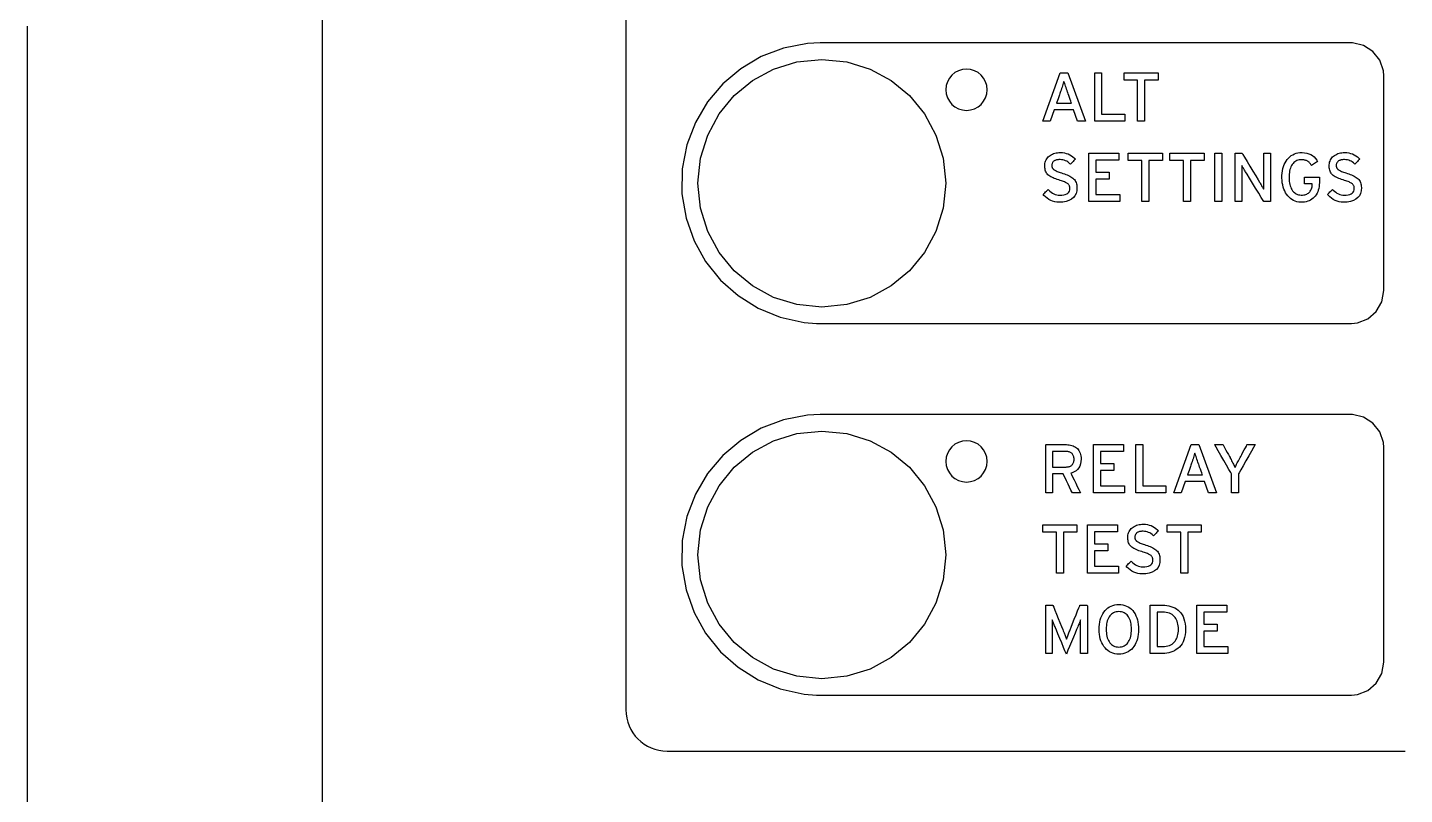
# Model space of a CAD drawing. Extents: x 1 to 47.7, y 0.2 to 33.3.
# Drawn here: x 20.128 to 23.463, y 4.746 to 6.603 of the extents above; entities that cross this region are included whole.
import ezdxf

# ---------------------------------------------------------------- set-up
doc = ezdxf.new("R2010")
doc.units = 0
doc.header["$MEASUREMENT"] = 0
for name, color, linetype in [('3_1__VERTICAL_RACK_MOUNT__', 7, 'CONTINUOUS'), ('3_2__VERTICAL_PANEL_MOUNT_', 7, 'CONTINUOUS'), ('4_0_____DWG', 7, 'CONTINUOUS')]:
    doc.layers.add(name, color=color, linetype=linetype)

msp = doc.modelspace()

# ---------------------------------------------------------------- linework, layer by layer
at = {"layer": '3_1__VERTICAL_RACK_MOUNT__'}
msp.add_lwpolyline([(20.8416, 6.6355), (20.8416, 6.5463), (20.8416, 6.4577), (20.8416, 6.3696), (20.8416, 6.2821), (20.8416, 6.1952), (20.8416, 6.1089), (20.8416, 6.0232), (20.8416, 5.9381), (20.8416, 5.8537), (20.8416, 5.7699), (20.8416, 5.6869), (20.8416, 5.6045), (20.8416, 5.5227), (20.8416, 5.4417), (20.8416, 5.3615), (20.8416, 5.2819), (20.8416, 5.2031), (20.8416, 5.125), (20.8416, 5.0477), (20.8416, 4.9712), (20.8416, 4.8955), (20.8416, 4.8206), (20.8416, 4.7465), (20.8416, 4.6733)], dxfattribs=at)
at = {"layer": '3_2__VERTICAL_PANEL_MOUNT_'}
msp.add_lwpolyline([(20.128, 4.6612), (20.128, 4.7516), (20.128, 4.8428), (20.128, 4.9348), (20.128, 5.0276), (20.128, 5.1211), (20.128, 5.2154), (20.128, 5.3104), (20.128, 5.4062), (20.128, 5.5027), (20.128, 5.5998), (20.128, 5.6977), (20.128, 5.7962), (20.128, 5.8954), (20.128, 5.9952), (20.128, 6.0957), (20.128, 6.1967), (20.128, 6.2984), (20.128, 6.4006), (20.128, 6.5035), (20.128, 6.6068)], dxfattribs=at)
at = {"layer": '4_0_____DWG'}
for points in [[(21.577, 6.6233), (21.577, 6.5234), (21.577, 6.4258), (21.577, 6.3307), (21.577, 6.2382), (21.577, 6.1482), (21.577, 6.061), (21.577, 5.9765), (21.577, 5.8948), (21.577, 5.816), (21.577, 5.7402), (21.577, 5.6674), (21.577, 5.6322), (21.577, 5.5977), (21.577, 5.564), (21.577, 5.5312), (21.577, 5.4991), (21.577, 5.4679), (21.577, 5.4375), (21.577, 5.4079), (21.577, 5.3791), (21.577, 5.3513), (21.577, 5.3242), (21.577, 5.2981), (21.577, 5.2728), (21.577, 5.2484), (21.577, 5.2249), (21.577, 5.2023), (21.577, 5.1806), (21.577, 5.1599), (21.577, 5.14), (21.577, 5.1211), (21.577, 5.1032), (21.577, 5.0862), (21.577, 5.0701), (21.577, 5.0551), (21.577, 5.041), (21.577, 5.0279), (21.577, 5.0158), (21.577, 5.0047), (21.577, 4.9947), (21.577, 4.9856), (21.577, 4.9776), (21.577, 4.9706), (21.577, 4.9647), (21.577, 4.9598), (21.577, 4.956), (21.577, 4.9533), (21.577, 4.9517), (21.577, 4.9511), (21.5776, 4.9409), (21.5791, 4.931), (21.5816, 4.9214), (21.5849, 4.9122), (21.5891, 4.9035), (21.5942, 4.8952), (21.5999, 4.8875), (21.6064, 4.8804), (21.6135, 4.874), (21.6212, 4.8682), (21.6294, 4.8632), (21.6382, 4.859), (21.6474, 4.8556), (21.6569, 4.8531), (21.6669, 4.8516), (21.6771, 4.8511), (21.6777, 4.8511), (21.6797, 4.8511), (21.6829, 4.8511), (21.6873, 4.8511), (21.693, 4.8511), (21.6999, 4.8511), (21.708, 4.8511), (21.7172, 4.8511), (21.7276, 4.8511), (21.7391, 4.8511), (21.7518, 4.8511), (21.7655, 4.8511), (21.7802, 4.8511), (21.796, 4.8511), (21.8129, 4.8511), (21.8307, 4.8511), (21.8495, 4.8511), (21.8693, 4.8511), (21.89, 4.8511), (21.9117, 4.8511), (21.9342, 4.8511), (21.9577, 4.8511), (21.9819, 4.8511), (22.0071, 4.8511), (22.033, 4.8511), (22.0597, 4.8511), (22.1155, 4.8511), (22.1743, 4.8511), (22.2358, 4.8511), (22.2999, 4.8511), (22.3665, 4.8511), (22.4354, 4.8511), (22.5064, 4.8511), (22.5794, 4.8511), (22.6542, 4.8511), (22.7306, 4.8511), (22.8085, 4.8511), (22.8877, 4.8511), (22.968, 4.8511), (23.0493, 4.8511), (23.1315, 4.8511), (23.2976, 4.8511), (23.465, 4.8511)], [(22.6714, 6.3765), (22.6616, 6.4041), (22.6149, 6.4041), (22.6052, 6.3765), (22.587, 6.3765), (22.629, 6.4931), (22.6476, 6.4931), (22.6901, 6.3765), (22.6714, 6.3765)], [(22.7126, 6.3765), (22.7126, 6.4931), (22.7295, 6.4931), (22.7295, 6.3935), (22.7859, 6.3935), (22.7859, 6.3765), (22.7126, 6.3765)], [(22.8336, 6.476), (22.8336, 6.3765), (22.8167, 6.3765), (22.8167, 6.476), (22.7837, 6.476), (22.7837, 6.4931), (22.8666, 6.4931), (22.8666, 6.476), (22.8336, 6.476)], [(22.6983, 6.182), (22.6983, 6.2986), (22.7711, 6.2986), (22.7711, 6.2817), (22.7152, 6.2817), (22.7152, 6.2527), (22.7477, 6.2527), (22.7477, 6.2358), (22.7152, 6.2358), (22.7152, 6.1989), (22.7735, 6.1989), (22.7735, 6.182), (22.6983, 6.182)], [(22.8435, 6.2815), (22.8435, 6.182), (22.8266, 6.182), (22.8266, 6.2815), (22.7936, 6.2815), (22.7936, 6.2986), (22.8765, 6.2986), (22.8765, 6.2815), (22.8435, 6.2815)], [(22.9446, 6.2815), (22.9446, 6.182), (22.9277, 6.182), (22.9277, 6.2815), (22.8947, 6.2815), (22.8947, 6.2986), (22.9776, 6.2986), (22.9776, 6.2815), (22.9446, 6.2815)], [(23.0038, 6.182), (23.0038, 6.2986), (23.0207, 6.2986), (23.0207, 6.182), (23.0038, 6.182)], [(22.7096, 5.4765), (22.7096, 5.5931), (22.7824, 5.5931), (22.7824, 5.5762), (22.7265, 5.5762), (22.7265, 5.5472), (22.759, 5.5472), (22.759, 5.5303), (22.7265, 5.5303), (22.7265, 5.4934), (22.7848, 5.4934), (22.7848, 5.4765), (22.7096, 5.4765)], [(22.8121, 5.4765), (22.8121, 5.5931), (22.829, 5.5931), (22.829, 5.4935), (22.8853, 5.4935), (22.8853, 5.4765), (22.8121, 5.4765)], [(22.9886, 5.4765), (22.9788, 5.5041), (22.9321, 5.5041), (22.9224, 5.4765), (22.9043, 5.4765), (22.9463, 5.5931), (22.9648, 5.5931), (23.0073, 5.4765), (22.9886, 5.4765)], [(22.6367, 5.3816), (22.6367, 5.282), (22.6198, 5.282), (22.6198, 5.3816), (22.5868, 5.3816), (22.5868, 5.3986), (22.6697, 5.3986), (22.6697, 5.3816), (22.6367, 5.3816)], [(22.6951, 5.282), (22.6951, 5.3986), (22.7679, 5.3986), (22.7679, 5.3817), (22.712, 5.3817), (22.712, 5.3527), (22.7445, 5.3527), (22.7445, 5.3358), (22.712, 5.3358), (22.712, 5.2989), (22.7704, 5.2989), (22.7704, 5.282), (22.6951, 5.282)], [(22.9379, 5.3816), (22.9379, 5.282), (22.921, 5.282), (22.921, 5.3816), (22.8881, 5.3816), (22.8881, 5.3986), (22.9709, 5.3986), (22.9709, 5.3816), (22.9379, 5.3816)], [(22.9599, 5.0876), (22.9599, 5.2042), (23.0327, 5.2042), (23.0327, 5.1873), (22.9768, 5.1873), (22.9768, 5.1583), (23.0093, 5.1583), (23.0093, 5.1414), (22.9768, 5.1414), (22.9768, 5.1045), (23.0352, 5.1045), (23.0352, 5.0876), (22.9599, 5.0876)]]:
    msp.add_lwpolyline(points, dxfattribs=at)
for points in [[(23.4129, 5.9663), (23.4129, 5.9708), (23.4129, 5.9836), (23.4129, 6.03), (23.4129, 6.0975), (23.4129, 6.1778), (23.4129, 6.3442), (23.4129, 6.414), (23.4129, 6.4639), (23.4129, 6.4789), (23.4129, 6.4859), (23.412, 6.4985), (23.4032, 6.5244), (23.3867, 6.5455), (23.364, 6.56), (23.337, 6.5662), (23.3308, 6.5663), (23.3107, 6.5663), (23.2711, 6.5663), (23.2147, 6.5663), (23.1439, 6.5663), (23.0613, 6.5663), (22.8705, 6.5663), (22.4574, 6.5663), (22.3621, 6.5663), (22.2752, 6.5663), (22.199, 6.5663), (22.1361, 6.5663), (22.0891, 6.5663), (22.0603, 6.5663), (22.0477, 6.5662), (22.0174, 6.5645), (21.9591, 6.5533), (21.9048, 6.5327), (21.8554, 6.5035), (21.8118, 6.4666), (21.7749, 6.423), (21.7457, 6.3735), (21.725, 6.3192), (21.7138, 6.261), (21.7131, 6.2001), (21.7228, 6.1414), (21.7422, 6.0865), (21.7702, 6.0363), (21.8061, 5.9918), (21.8488, 5.9539), (21.8974, 5.9235), (21.9511, 5.9016), (22.0089, 5.889), (22.039, 5.8865), (22.0522, 5.8863), (22.0558, 5.8863), (22.0789, 5.8863), (22.121, 5.8863), (22.1796, 5.8863), (22.2522, 5.8863), (22.3364, 5.8863), (22.4295, 5.8863), (22.6325, 5.8863), (22.8414, 5.8863), (23.0358, 5.8863), (23.1214, 5.8863), (23.1958, 5.8863), (23.2566, 5.8863), (23.3012, 5.8863), (23.3272, 5.8863), (23.335, 5.8863), (23.349, 5.8879), (23.3744, 5.8979), (23.3946, 5.9154), (23.408, 5.9388), (23.4129, 5.9663)], [(21.7518, 6.2261), (21.7579, 6.2866), (21.7754, 6.3429), (21.803, 6.3938), (21.8396, 6.4382), (21.8841, 6.4749), (21.935, 6.5025), (21.9913, 6.52), (22.0518, 6.5261), (22.1123, 6.52), (22.1686, 6.5025), (22.2195, 6.4749), (22.2639, 6.4382), (22.3006, 6.3938), (22.3282, 6.3429), (22.3457, 6.2866), (22.3518, 6.2261), (22.3457, 6.1656), (22.3282, 6.1093), (22.3006, 6.0584), (22.2639, 6.014), (22.2195, 5.9774), (22.1686, 5.9497), (22.1123, 5.9322), (22.0518, 5.9261), (21.9913, 5.9322), (21.935, 5.9497), (21.8841, 5.9774), (21.8396, 6.014), (21.803, 6.0584), (21.7754, 6.1093), (21.7579, 6.1656)], [(22.4021, 6.4026), (22.4122, 6.4036), (22.4216, 6.4065), (22.4301, 6.4111), (22.4375, 6.4172), (22.4436, 6.4246), (22.4482, 6.4331), (22.4511, 6.4425), (22.4522, 6.4526), (22.4511, 6.4627), (22.4482, 6.472), (22.4436, 6.4805), (22.4375, 6.4879), (22.4301, 6.494), (22.4216, 6.4986), (22.4122, 6.5016), (22.4021, 6.5026), (22.3921, 6.5016), (22.3827, 6.4986), (22.3742, 6.494), (22.3668, 6.4879), (22.3607, 6.4805), (22.3561, 6.472), (22.3532, 6.4627), (22.3522, 6.4526), (22.3532, 6.4425), (22.3561, 6.4331), (22.3607, 6.4246), (22.3668, 6.4172), (22.3742, 6.4111), (22.3827, 6.4065), (22.3921, 6.4036)], [(22.6469, 6.4466), (22.6456, 6.4504), (22.6443, 6.4541), (22.6432, 6.4576), (22.642, 6.461), (22.641, 6.4642), (22.64, 6.4673), (22.6391, 6.4702), (22.6382, 6.4729), (22.6375, 6.4713), (22.6366, 6.4685), (22.6357, 6.4655), (22.6347, 6.4624), (22.6337, 6.459), (22.6325, 6.4555), (22.6313, 6.4519), (22.6301, 6.448), (22.6294, 6.446), (22.6286, 6.4438), (22.6273, 6.4401), (22.6257, 6.4355), (22.624, 6.4307), (22.6225, 6.4261), (22.6212, 6.4224), (22.6204, 6.4201), (22.6205, 6.4197), (22.623, 6.4197), (22.6277, 6.4197), (22.6337, 6.4197), (22.6402, 6.4197), (22.6465, 6.4197), (22.6518, 6.4197), (22.6553, 6.4197), (22.6562, 6.4198), (22.6557, 6.4213), (22.6546, 6.4245), (22.6531, 6.4288), (22.6514, 6.4337), (22.6497, 6.4384), (22.6483, 6.4426), (22.6472, 6.4455)], [(22.6696, 6.2155), (22.6692, 6.2081), (22.6676, 6.2016), (22.6649, 6.196), (22.6612, 6.1912), (22.6563, 6.1873), (22.6504, 6.1842), (22.6433, 6.182), (22.6352, 6.1806), (22.6267, 6.1802), (22.6211, 6.1806), (22.6159, 6.1815), (22.6108, 6.1829), (22.6061, 6.1847), (22.6016, 6.187), (22.5974, 6.1897), (22.5934, 6.1929), (22.5897, 6.1965), (22.5877, 6.199), (22.5884, 6.1998), (22.5898, 6.2012), (22.5916, 6.203), (22.5936, 6.205), (22.5957, 6.207), (22.5975, 6.2088), (22.5989, 6.2102), (22.5997, 6.211), (22.6014, 6.2094), (22.6043, 6.2066), (22.6074, 6.2042), (22.6106, 6.2022), (22.6139, 6.2005), (22.6173, 6.1992), (22.6208, 6.1982), (22.6245, 6.1975), (22.6282, 6.1972), (22.633, 6.1973), (22.6376, 6.1979), (22.6415, 6.1989), (22.6449, 6.2003), (22.6476, 6.2022), (22.6498, 6.2045), (22.6513, 6.2072), (22.6522, 6.2104), (22.6526, 6.2141), (22.6525, 6.2157), (22.6523, 6.2171), (22.6519, 6.2185), (22.6515, 6.2198), (22.6508, 6.221), (22.65, 6.2222), (22.6491, 6.2233), (22.6481, 6.2244), (22.6468, 6.2254), (22.6454, 6.2264), (22.6437, 6.2273), (22.6418, 6.2283), (22.6397, 6.2293), (22.6374, 6.2302), (22.6348, 6.2312), (22.6321, 6.2321), (22.6291, 6.233), (22.6257, 6.234), (22.6218, 6.2352), (22.6182, 6.2364), (22.6149, 6.2377), (22.6117, 6.2391), (22.6088, 6.2405), (22.6062, 6.242), (22.6037, 6.2435), (22.6015, 6.2451), (22.5995, 6.2468), (22.5977, 6.2486), (22.5962, 6.2506), (22.5949, 6.2528), (22.5938, 6.2552), (22.5929, 6.2579), (22.5923, 6.2607), (22.5919, 6.2638), (22.5917, 6.267), (22.5918, 6.2704), (22.5922, 6.2737), (22.5928, 6.2768), (22.5937, 6.2797), (22.5949, 6.2825), (22.5964, 6.2851), (22.5981, 6.2875), (22.6001, 6.2898), (22.6024, 6.2918), (22.6048, 6.2936), (22.6074, 6.2952), (22.6101, 6.2966), (22.6129, 6.2978), (22.6159, 6.2988), (22.619, 6.2995), (22.6223, 6.3), (22.6257, 6.3004), (22.6295, 6.3005), (22.6344, 6.3002), (22.6392, 6.2995), (22.6437, 6.2985), (22.6481, 6.297), (22.6523, 6.2951), (22.6562, 6.2928), (22.66, 6.2902), (22.6635, 6.2871), (22.6659, 6.2846), (22.6652, 6.284), (22.6639, 6.2826), (22.6622, 6.2808), (22.6602, 6.2787), (22.6582, 6.2766), (22.6563, 6.2747), (22.6549, 6.2732), (22.6541, 6.2724), (22.6528, 6.2734), (22.6504, 6.2757), (22.6478, 6.2776), (22.645, 6.2793), (22.6421, 6.2807), (22.639, 6.2818), (22.6358, 6.2826), (22.6324, 6.2832), (22.6288, 6.2834), (22.6261, 6.2834), (22.6241, 6.2832), (22.6221, 6.283), (22.6203, 6.2826), (22.6187, 6.2822), (22.6171, 6.2816), (22.6158, 6.281), (22.6145, 6.2802), (22.6134, 6.2794), (22.6124, 6.2784), (22.6116, 6.2774), (22.6108, 6.2763), (22.6102, 6.2752), (22.6097, 6.274), (22.6093, 6.2728), (22.609, 6.2715), (22.6088, 6.2702), (22.6088, 6.2689), (22.6088, 6.2682), (22.6088, 6.2675), (22.6089, 6.2669), (22.609, 6.2663), (22.6091, 6.2657), (22.6093, 6.2651), (22.6095, 6.2646), (22.6097, 6.2641), (22.6099, 6.2636), (22.6102, 6.263), (22.6105, 6.2625), (22.6109, 6.2619), (22.6114, 6.2614), (22.6118, 6.2609), (22.6123, 6.2603), (22.6129, 6.2598), (22.6135, 6.2593), (22.6144, 6.2586), (22.6159, 6.2577), (22.6175, 6.2568), (22.6194, 6.2559), (22.6215, 6.2549), (22.6239, 6.254), (22.6264, 6.253), (22.6292, 6.2521), (22.6322, 6.2511), (22.6358, 6.25), (22.6394, 6.2488), (22.6429, 6.2476), (22.6461, 6.2463), (22.6492, 6.2449), (22.6521, 6.2434), (22.6547, 6.2419), (22.6572, 6.2403), (22.6595, 6.2386), (22.6616, 6.2369), (22.6635, 6.2349), (22.6651, 6.2327), (22.6664, 6.2304), (22.6676, 6.2278), (22.6684, 6.225), (22.6691, 6.222), (22.6695, 6.2189)], [(23.1223, 6.182), (23.1206, 6.1847), (23.1162, 6.1918), (23.1099, 6.202), (23.1025, 6.2141), (23.0948, 6.2266), (23.0876, 6.2383), (23.0818, 6.2478), (23.0781, 6.2538), (23.0769, 6.2557), (23.0758, 6.2575), (23.0748, 6.2593), (23.0738, 6.261), (23.0728, 6.2627), (23.0718, 6.2643), (23.0709, 6.2659), (23.07, 6.2674), (23.0692, 6.2689), (23.0688, 6.2679), (23.0688, 6.2651), (23.0688, 6.2622), (23.0688, 6.2592), (23.0689, 6.2562), (23.0689, 6.253), (23.0689, 6.2497), (23.0689, 6.2464), (23.069, 6.243), (23.069, 6.2408), (23.069, 6.2354), (23.069, 6.2272), (23.069, 6.2174), (23.069, 6.2071), (23.069, 6.1972), (23.069, 6.1891), (23.069, 6.1836), (23.069, 6.182), (23.0682, 6.182), (23.0665, 6.182), (23.0641, 6.182), (23.0614, 6.182), (23.0586, 6.182), (23.056, 6.182), (23.054, 6.182), (23.0527, 6.182), (23.0525, 6.1828), (23.0525, 6.1904), (23.0525, 6.2041), (23.0525, 6.222), (23.0525, 6.2417), (23.0525, 6.2614), (23.0525, 6.2788), (23.0525, 6.2918), (23.0525, 6.2983), (23.0529, 6.2986), (23.0543, 6.2986), (23.0565, 6.2986), (23.0593, 6.2986), (23.0622, 6.2986), (23.0651, 6.2986), (23.0675, 6.2986), (23.0692, 6.2986), (23.0698, 6.2986), (23.0714, 6.296), (23.0756, 6.2891), (23.0816, 6.2791), (23.0886, 6.2674), (23.096, 6.2552), (23.1028, 6.2439), (23.1084, 6.2346), (23.1119, 6.2288), (23.1131, 6.2268), (23.1144, 6.2246), (23.1156, 6.2226), (23.1167, 6.2205), (23.1178, 6.2186), (23.1189, 6.2167), (23.1199, 6.2149), (23.1209, 6.2132), (23.1218, 6.2116), (23.1221, 6.2125), (23.1221, 6.2154), (23.122, 6.2184), (23.122, 6.2214), (23.122, 6.2246), (23.122, 6.2278), (23.122, 6.2311), (23.122, 6.2345), (23.122, 6.2379), (23.122, 6.2401), (23.122, 6.2455), (23.122, 6.2536), (23.122, 6.2634), (23.122, 6.2737), (23.122, 6.2835), (23.122, 6.2916), (23.122, 6.297), (23.122, 6.2986), (23.1227, 6.2986), (23.1245, 6.2986), (23.1268, 6.2986), (23.1296, 6.2986), (23.1324, 6.2986), (23.1349, 6.2986), (23.137, 6.2986), (23.1382, 6.2986), (23.1384, 6.2978), (23.1384, 6.2903), (23.1384, 6.2765), (23.1384, 6.2587), (23.1384, 6.2389), (23.1384, 6.2192), (23.1384, 6.2019), (23.1384, 6.1889), (23.1384, 6.1824), (23.1381, 6.182), (23.1368, 6.182), (23.1347, 6.182), (23.1321, 6.182), (23.1293, 6.182), (23.1267, 6.182), (23.1244, 6.182), (23.1229, 6.182)], [(23.2569, 6.2276), (23.2567, 6.2226), (23.2562, 6.2179), (23.2554, 6.2135), (23.2543, 6.2093), (23.2529, 6.2053), (23.2512, 6.2017), (23.2493, 6.1983), (23.247, 6.1952), (23.2444, 6.1923), (23.2416, 6.1897), (23.2386, 6.1874), (23.2354, 6.1854), (23.232, 6.1837), (23.2285, 6.1824), (23.2247, 6.1814), (23.2207, 6.1806), (23.2166, 6.1802), (23.212, 6.1802), (23.2072, 6.1807), (23.2026, 6.1815), (23.1983, 6.1828), (23.1943, 6.1845), (23.1904, 6.1867), (23.1869, 6.1892), (23.1836, 6.1922), (23.1805, 6.1956), (23.1776, 6.1993), (23.175, 6.2033), (23.1728, 6.2075), (23.1709, 6.2121), (23.1693, 6.2169), (23.168, 6.222), (23.1671, 6.2273), (23.1664, 6.233), (23.1662, 6.2389), (23.1663, 6.245), (23.1667, 6.2507), (23.1675, 6.2563), (23.1686, 6.2615), (23.1701, 6.2665), (23.1718, 6.2712), (23.1739, 6.2756), (23.1763, 6.2798), (23.1791, 6.2836), (23.1821, 6.2872), (23.1853, 6.2903), (23.1887, 6.293), (23.1924, 6.2953), (23.1964, 6.2971), (23.2006, 6.2986), (23.205, 6.2996), (23.2097, 6.3003), (23.2148, 6.3005), (23.2207, 6.3001), (23.2262, 6.2991), (23.2313, 6.2977), (23.236, 6.2956), (23.2403, 6.293), (23.2441, 6.2898), (23.2475, 6.2861), (23.2505, 6.2819), (23.2523, 6.2787), (23.2514, 6.2781), (23.2497, 6.2771), (23.2476, 6.2757), (23.2451, 6.2741), (23.2426, 6.2725), (23.2403, 6.271), (23.2386, 6.2699), (23.2376, 6.2693), (23.237, 6.27), (23.236, 6.2716), (23.235, 6.273), (23.234, 6.2744), (23.2329, 6.2756), (23.2318, 6.2768), (23.2306, 6.2778), (23.2295, 6.2788), (23.2283, 6.2797), (23.227, 6.2804), (23.2257, 6.281), (23.2243, 6.2816), (23.2228, 6.282), (23.2212, 6.2824), (23.2195, 6.2827), (23.2178, 6.2829), (23.216, 6.283), (23.2141, 6.2831), (23.2109, 6.2829), (23.2078, 6.2825), (23.2049, 6.2818), (23.2021, 6.2808), (23.1996, 6.2795), (23.1972, 6.2779), (23.195, 6.2761), (23.193, 6.2739), (23.1911, 6.2715), (23.1894, 6.2688), (23.188, 6.2658), (23.1867, 6.2627), (23.1856, 6.2593), (23.1848, 6.2557), (23.1841, 6.2519), (23.1837, 6.2478), (23.1834, 6.2435), (23.1834, 6.2391), (23.1836, 6.2348), (23.1839, 6.2307), (23.1845, 6.2268), (23.1853, 6.2231), (23.1862, 6.2197), (23.1874, 6.2165), (23.1888, 6.2135), (23.1904, 6.2107), (23.1921, 6.208), (23.1941, 6.2057), (23.1962, 6.2036), (23.1985, 6.2018), (23.201, 6.2004), (23.2037, 6.1992), (23.2066, 6.1984), (23.2096, 6.1978), (23.2128, 6.1976), (23.216, 6.1976), (23.2188, 6.1979), (23.2215, 6.1984), (23.224, 6.1991), (23.2263, 6.1999), (23.2284, 6.201), (23.2304, 6.2023), (23.2321, 6.2037), (23.2336, 6.2054), (23.2349, 6.2072), (23.236, 6.209), (23.237, 6.2109), (23.2378, 6.2129), (23.2385, 6.215), (23.239, 6.2171), (23.2394, 6.2193), (23.2396, 6.2216), (23.2396, 6.2238), (23.2396, 6.2239), (23.2396, 6.2239), (23.2396, 6.224), (23.2396, 6.2241), (23.2396, 6.2241), (23.2396, 6.2242), (23.2396, 6.2243), (23.2396, 6.2243), (23.2396, 6.2243), (23.2386, 6.2243), (23.2367, 6.2243), (23.234, 6.2243), (23.2309, 6.2243), (23.2278, 6.2243), (23.225, 6.2243), (23.2227, 6.2243), (23.2214, 6.2243), (23.2212, 6.2245), (23.2212, 6.2255), (23.2212, 6.2275), (23.2212, 6.23), (23.2212, 6.2328), (23.2212, 6.2356), (23.2212, 6.2381), (23.2212, 6.24), (23.2212, 6.241), (23.2217, 6.2411), (23.2244, 6.2411), (23.2288, 6.2411), (23.2343, 6.2411), (23.2403, 6.2411), (23.2462, 6.2411), (23.2514, 6.2411), (23.2551, 6.2411), (23.2568, 6.2411), (23.2569, 6.2408), (23.2569, 6.2396), (23.2569, 6.2378), (23.2569, 6.2357), (23.2569, 6.2334), (23.2569, 6.2313), (23.2569, 6.2294), (23.2569, 6.2281)], [(23.3585, 6.2155), (23.358, 6.2081), (23.3565, 6.2016), (23.3538, 6.196), (23.3501, 6.1912), (23.3452, 6.1873), (23.3392, 6.1842), (23.3322, 6.182), (23.3241, 6.1806), (23.3156, 6.1802), (23.31, 6.1806), (23.3047, 6.1815), (23.2997, 6.1829), (23.295, 6.1847), (23.2905, 6.187), (23.2863, 6.1897), (23.2823, 6.1929), (23.2786, 6.1965), (23.2765, 6.199), (23.2773, 6.1998), (23.2787, 6.2012), (23.2805, 6.203), (23.2825, 6.205), (23.2845, 6.207), (23.2864, 6.2088), (23.2878, 6.2102), (23.2885, 6.211), (23.2903, 6.2094), (23.2932, 6.2066), (23.2963, 6.2042), (23.2995, 6.2022), (23.3028, 6.2005), (23.3062, 6.1992), (23.3097, 6.1982), (23.3134, 6.1975), (23.3171, 6.1972), (23.3219, 6.1973), (23.3265, 6.1979), (23.3304, 6.1989), (23.3338, 6.2003), (23.3365, 6.2022), (23.3386, 6.2045), (23.3402, 6.2072), (23.3411, 6.2104), (23.3414, 6.2141), (23.3414, 6.2157), (23.3412, 6.2171), (23.3408, 6.2185), (23.3403, 6.2198), (23.3397, 6.221), (23.3389, 6.2222), (23.338, 6.2233), (23.3369, 6.2244), (23.3357, 6.2254), (23.3343, 6.2264), (23.3326, 6.2273), (23.3307, 6.2283), (23.3286, 6.2293), (23.3263, 6.2302), (23.3237, 6.2312), (23.321, 6.2321), (23.318, 6.233), (23.3146, 6.234), (23.3107, 6.2352), (23.3071, 6.2364), (23.3038, 6.2377), (23.3006, 6.2391), (23.2977, 6.2405), (23.295, 6.242), (23.2926, 6.2435), (23.2904, 6.2451), (23.2884, 6.2468), (23.2866, 6.2486), (23.2851, 6.2506), (23.2838, 6.2528), (23.2827, 6.2552), (23.2818, 6.2579), (23.2812, 6.2607), (23.2808, 6.2638), (23.2806, 6.267), (23.2807, 6.2704), (23.281, 6.2737), (23.2817, 6.2768), (23.2826, 6.2797), (23.2838, 6.2825), (23.2853, 6.2851), (23.287, 6.2875), (23.289, 6.2898), (23.2913, 6.2918), (23.2937, 6.2936), (23.2963, 6.2952), (23.299, 6.2966), (23.3018, 6.2978), (23.3048, 6.2988), (23.3079, 6.2995), (23.3112, 6.3), (23.3146, 6.3004), (23.3183, 6.3005), (23.3233, 6.3002), (23.3281, 6.2995), (23.3326, 6.2985), (23.337, 6.297), (23.3411, 6.2951), (23.3451, 6.2928), (23.3489, 6.2902), (23.3524, 6.2871), (23.3548, 6.2846), (23.3541, 6.284), (23.3528, 6.2826), (23.3511, 6.2808), (23.3491, 6.2787), (23.3471, 6.2766), (23.3452, 6.2747), (23.3438, 6.2732), (23.343, 6.2724), (23.3417, 6.2734), (23.3393, 6.2757), (23.3366, 6.2776), (23.3339, 6.2793), (23.3309, 6.2807), (23.3279, 6.2818), (23.3246, 6.2826), (23.3213, 6.2832), (23.3177, 6.2834), (23.315, 6.2834), (23.313, 6.2832), (23.311, 6.283), (23.3092, 6.2826), (23.3076, 6.2822), (23.306, 6.2816), (23.3046, 6.281), (23.3034, 6.2802), (23.3023, 6.2794), (23.3013, 6.2784), (23.3004, 6.2774), (23.2997, 6.2763), (23.2991, 6.2752), (23.2986, 6.274), (23.2982, 6.2728), (23.2979, 6.2715), (23.2977, 6.2702), (23.2976, 6.2689), (23.2977, 6.2682), (23.2977, 6.2675), (23.2978, 6.2669), (23.2979, 6.2663), (23.298, 6.2657), (23.2982, 6.2651), (23.2984, 6.2646), (23.2986, 6.2641), (23.2988, 6.2636), (23.2991, 6.263), (23.2994, 6.2625), (23.2998, 6.2619), (23.3002, 6.2614), (23.3007, 6.2609), (23.3012, 6.2603), (23.3018, 6.2598), (23.3024, 6.2593), (23.3033, 6.2586), (23.3047, 6.2577), (23.3064, 6.2568), (23.3083, 6.2559), (23.3104, 6.2549), (23.3127, 6.254), (23.3153, 6.253), (23.3181, 6.2521), (23.3211, 6.2511), (23.3247, 6.25), (23.3283, 6.2488), (23.3318, 6.2476), (23.335, 6.2463), (23.3381, 6.2449), (23.3409, 6.2434), (23.3436, 6.2419), (23.3461, 6.2403), (23.3484, 6.2386), (23.3505, 6.2369), (23.3523, 6.2349), (23.354, 6.2327), (23.3553, 6.2304), (23.3564, 6.2278), (23.3573, 6.225), (23.358, 6.222), (23.3584, 6.2189)], [(23.4129, 5.0663), (23.4129, 5.0708), (23.4129, 5.0836), (23.4129, 5.13), (23.4129, 5.1975), (23.4129, 5.2778), (23.4129, 5.4442), (23.4129, 5.514), (23.4129, 5.5639), (23.4129, 5.5789), (23.4129, 5.5859), (23.412, 5.5984), (23.4032, 5.6244), (23.3867, 5.6455), (23.364, 5.66), (23.337, 5.6662), (23.3308, 5.6663), (23.3107, 5.6663), (23.2711, 5.6663), (23.2147, 5.6663), (23.1439, 5.6663), (23.0613, 5.6663), (22.8705, 5.6663), (22.4574, 5.6663), (22.3621, 5.6663), (22.2752, 5.6663), (22.199, 5.6663), (22.1361, 5.6663), (22.0891, 5.6663), (22.0603, 5.6663), (22.0477, 5.6662), (22.0174, 5.6645), (21.9591, 5.6533), (21.9048, 5.6327), (21.8554, 5.6035), (21.8118, 5.5666), (21.7749, 5.523), (21.7457, 5.4735), (21.725, 5.4193), (21.7139, 5.361), (21.7131, 5.3002), (21.7228, 5.2414), (21.7422, 5.1865), (21.7702, 5.1363), (21.8061, 5.0918), (21.8488, 5.0539), (21.8975, 5.0235), (21.9511, 5.0016), (22.0089, 4.989), (22.039, 4.9865), (22.0522, 4.9863), (22.0558, 4.9863), (22.0789, 4.9863), (22.121, 4.9863), (22.1796, 4.9863), (22.2522, 4.9863), (22.3364, 4.9863), (22.4295, 4.9863), (22.6325, 4.9863), (22.8414, 4.9863), (23.0358, 4.9863), (23.1214, 4.9863), (23.1958, 4.9863), (23.2566, 4.9863), (23.3012, 4.9863), (23.3272, 4.9863), (23.335, 4.9863), (23.349, 4.9879), (23.3744, 4.9979), (23.3946, 5.0154), (23.408, 5.0388), (23.4129, 5.0663)], [(21.7518, 5.3261), (21.7579, 5.3866), (21.7754, 5.4429), (21.803, 5.4938), (21.8397, 5.5382), (21.8841, 5.5749), (21.935, 5.6025), (21.9913, 5.62), (22.0518, 5.6261), (22.1123, 5.62), (22.1686, 5.6025), (22.2195, 5.5749), (22.2639, 5.5382), (22.3005, 5.4938), (22.3282, 5.4429), (22.3457, 5.3866), (22.3518, 5.3261), (22.3457, 5.2656), (22.3282, 5.2093), (22.3005, 5.1584), (22.2639, 5.114), (22.2195, 5.0774), (22.1686, 5.0497), (22.1123, 5.0322), (22.0518, 5.0261), (21.9913, 5.0322), (21.935, 5.0497), (21.8841, 5.0774), (21.8397, 5.114), (21.803, 5.1584), (21.7754, 5.2093), (21.7579, 5.2656)], [(22.4021, 5.5026), (22.4122, 5.5036), (22.4216, 5.5065), (22.4301, 5.5111), (22.4375, 5.5172), (22.4436, 5.5246), (22.4482, 5.5331), (22.4511, 5.5425), (22.4522, 5.5525), (22.4511, 5.5626), (22.4482, 5.572), (22.4436, 5.5805), (22.4375, 5.5879), (22.4301, 5.594), (22.4216, 5.5986), (22.4122, 5.6015), (22.4021, 5.6026), (22.3921, 5.6015), (22.3827, 5.5986), (22.3742, 5.594), (22.3668, 5.5879), (22.3607, 5.5805), (22.3561, 5.572), (22.3532, 5.5626), (22.3522, 5.5525), (22.3532, 5.5425), (22.3561, 5.5331), (22.3607, 5.5246), (22.3668, 5.5172), (22.3742, 5.5111), (22.3827, 5.5065), (22.3921, 5.5036)], [(22.6798, 5.5582), (22.6794, 5.552), (22.6783, 5.5464), (22.6766, 5.5414), (22.6742, 5.537), (22.6712, 5.5331), (22.6676, 5.5299), (22.6633, 5.5272), (22.6584, 5.5251), (22.655, 5.5239), (22.6565, 5.5209), (22.6592, 5.5154), (22.6627, 5.5081), (22.6666, 5.4999), (22.6706, 5.4918), (22.674, 5.4846), (22.6766, 5.4793), (22.6779, 5.4766), (22.6776, 5.4765), (22.676, 5.4765), (22.6734, 5.4765), (22.6702, 5.4765), (22.6668, 5.4765), (22.6636, 5.4765), (22.6609, 5.4765), (22.6591, 5.4765), (22.6585, 5.4765), (22.6575, 5.4785), (22.6552, 5.4833), (22.6519, 5.49), (22.6482, 5.4977), (22.6443, 5.5057), (22.6408, 5.5129), (22.638, 5.5187), (22.6363, 5.5221), (22.6359, 5.5226), (22.6342, 5.5226), (22.6311, 5.5226), (22.6271, 5.5226), (22.6227, 5.5226), (22.6184, 5.5226), (22.6146, 5.5226), (22.6119, 5.5226), (22.6106, 5.5226), (22.6106, 5.5214), (22.6106, 5.5173), (22.6106, 5.5111), (22.6106, 5.5035), (22.6106, 5.4955), (22.6106, 5.488), (22.6106, 5.4817), (22.6106, 5.4776), (22.6105, 5.4765), (22.6097, 5.4765), (22.6079, 5.4765), (22.6055, 5.4765), (22.6027, 5.4765), (22.5998, 5.4765), (22.5972, 5.4765), (22.5952, 5.4765), (22.5941, 5.4765), (22.594, 5.4778), (22.594, 5.4863), (22.594, 5.5009), (22.594, 5.5193), (22.594, 5.5394), (22.594, 5.559), (22.594, 5.5759), (22.594, 5.588), (22.594, 5.593), (22.5955, 5.5931), (22.6002, 5.5931), (22.607, 5.5931), (22.6152, 5.5931), (22.6238, 5.5931), (22.6318, 5.5931), (22.6383, 5.5931), (22.6425, 5.5931), (22.6445, 5.5931), (22.6479, 5.5929), (22.6512, 5.5925), (22.6544, 5.5919), (22.6575, 5.591), (22.6604, 5.59), (22.6632, 5.5887), (22.6658, 5.5872), (22.6683, 5.5854), (22.6707, 5.5835), (22.6728, 5.5812), (22.6746, 5.5787), (22.6762, 5.5759), (22.6774, 5.5729), (22.6785, 5.5696), (22.6792, 5.5661), (22.6796, 5.5623)], [(22.6627, 5.5577), (22.6626, 5.5599), (22.6624, 5.5619), (22.662, 5.5638), (22.6615, 5.5656), (22.6608, 5.5672), (22.66, 5.5687), (22.6591, 5.57), (22.658, 5.5713), (22.6568, 5.5724), (22.6555, 5.5734), (22.6541, 5.5743), (22.6525, 5.575), (22.6509, 5.5756), (22.6491, 5.5761), (22.6472, 5.5764), (22.6453, 5.5766), (22.6435, 5.5766), (22.6418, 5.5766), (22.6382, 5.5766), (22.6332, 5.5766), (22.6274, 5.5766), (22.6217, 5.5766), (22.6165, 5.5766), (22.6126, 5.5766), (22.6107, 5.5766), (22.6106, 5.5759), (22.6106, 5.5726), (22.6106, 5.5675), (22.6106, 5.5612), (22.6106, 5.5545), (22.6106, 5.5482), (22.6106, 5.5431), (22.6106, 5.5398), (22.6107, 5.539), (22.6126, 5.539), (22.6165, 5.539), (22.6217, 5.539), (22.6274, 5.539), (22.6332, 5.539), (22.6382, 5.539), (22.6418, 5.539), (22.6435, 5.539), (22.6452, 5.5391), (22.6472, 5.5392), (22.649, 5.5396), (22.6507, 5.54), (22.6524, 5.5406), (22.6539, 5.5413), (22.6553, 5.5421), (22.6567, 5.5431), (22.6579, 5.5442), (22.659, 5.5454), (22.66, 5.5467), (22.6608, 5.5482), (22.6614, 5.5498), (22.662, 5.5516), (22.6624, 5.5535), (22.6626, 5.5555)], [(22.9641, 5.5466), (22.9628, 5.5504), (22.9615, 5.5541), (22.9604, 5.5576), (22.9593, 5.561), (22.9582, 5.5642), (22.9572, 5.5673), (22.9563, 5.5702), (22.9555, 5.5729), (22.9547, 5.5713), (22.9538, 5.5685), (22.9529, 5.5655), (22.952, 5.5624), (22.9509, 5.559), (22.9498, 5.5555), (22.9486, 5.5519), (22.9473, 5.548), (22.9466, 5.546), (22.9458, 5.5438), (22.9445, 5.5401), (22.9429, 5.5355), (22.9413, 5.5307), (22.9397, 5.5261), (22.9384, 5.5224), (22.9376, 5.5201), (22.9377, 5.5197), (22.9403, 5.5197), (22.9449, 5.5197), (22.9509, 5.5197), (22.9574, 5.5197), (22.9637, 5.5197), (22.969, 5.5197), (22.9725, 5.5197), (22.9734, 5.5198), (22.9729, 5.5213), (22.9718, 5.5245), (22.9703, 5.5288), (22.9686, 5.5337), (22.9669, 5.5384), (22.9655, 5.5426), (22.9645, 5.5455)], [(23.0608, 5.5225), (23.0608, 5.5208), (23.0608, 5.5163), (23.0608, 5.5097), (23.0608, 5.502), (23.0608, 5.4941), (23.0608, 5.4867), (23.0608, 5.4808), (23.0608, 5.4772), (23.0607, 5.4765), (23.0597, 5.4765), (23.0577, 5.4765), (23.0551, 5.4765), (23.0522, 5.4765), (23.0494, 5.4765), (23.0468, 5.4765), (23.0449, 5.4765), (23.044, 5.4765), (23.0439, 5.4774), (23.0439, 5.4813), (23.0439, 5.4874), (23.0439, 5.4948), (23.0439, 5.5028), (23.0439, 5.5104), (23.0439, 5.5168), (23.0439, 5.5212), (23.0439, 5.5226), (23.0421, 5.5257), (23.0379, 5.533), (23.0321, 5.5432), (23.0253, 5.5551), (23.0183, 5.5672), (23.0119, 5.5783), (23.0069, 5.5871), (23.0039, 5.5923), (23.0036, 5.5931), (23.0049, 5.5931), (23.0073, 5.5931), (23.0104, 5.5931), (23.0138, 5.5931), (23.0172, 5.5931), (23.0201, 5.5931), (23.0223, 5.5931), (23.0232, 5.5931), (23.0237, 5.5923), (23.0253, 5.5894), (23.0277, 5.585), (23.0305, 5.5798), (23.0336, 5.5742), (23.0365, 5.5689), (23.0388, 5.5646), (23.0404, 5.5617), (23.0411, 5.5603), (23.0428, 5.5572), (23.0443, 5.5543), (23.0458, 5.5514), (23.0472, 5.5486), (23.0485, 5.546), (23.0498, 5.5435), (23.0509, 5.5411), (23.052, 5.5388), (23.053, 5.5389), (23.0541, 5.5412), (23.0552, 5.5436), (23.0565, 5.5461), (23.0578, 5.5487), (23.0592, 5.5514), (23.0607, 5.5543), (23.0623, 5.5573), (23.0639, 5.5604), (23.0646, 5.5617), (23.0663, 5.5648), (23.0688, 5.5693), (23.0717, 5.5746), (23.0748, 5.5802), (23.0776, 5.5854), (23.08, 5.5897), (23.0815, 5.5924), (23.0819, 5.5931), (23.083, 5.5931), (23.0852, 5.5931), (23.0881, 5.5931), (23.0914, 5.5931), (23.0948, 5.5931), (23.0978, 5.5931), (23.1, 5.5931), (23.1012, 5.5931), (23.1007, 5.592), (23.0975, 5.5864), (23.0923, 5.5774), (23.0858, 5.5661), (23.0789, 5.5539), (23.0721, 5.5422), (23.0663, 5.5321), (23.0623, 5.5252)], [(22.8707, 5.3155), (22.8703, 5.3081), (22.8687, 5.3016), (22.866, 5.296), (22.8623, 5.2912), (22.8574, 5.2873), (22.8515, 5.2842), (22.8444, 5.282), (22.8363, 5.2806), (22.8278, 5.2802), (22.8222, 5.2806), (22.8169, 5.2815), (22.8119, 5.2829), (22.8072, 5.2847), (22.8027, 5.287), (22.7985, 5.2897), (22.7945, 5.2929), (22.7908, 5.2965), (22.7888, 5.299), (22.7895, 5.2998), (22.7909, 5.3012), (22.7927, 5.303), (22.7947, 5.305), (22.7967, 5.307), (22.7986, 5.3088), (22.8, 5.3102), (22.8007, 5.311), (22.8025, 5.3094), (22.8054, 5.3066), (22.8085, 5.3042), (22.8117, 5.3022), (22.815, 5.3005), (22.8184, 5.2992), (22.8219, 5.2982), (22.8256, 5.2975), (22.8293, 5.2972), (22.8341, 5.2973), (22.8387, 5.2979), (22.8426, 5.2989), (22.846, 5.3003), (22.8487, 5.3022), (22.8508, 5.3045), (22.8524, 5.3073), (22.8533, 5.3104), (22.8537, 5.3141), (22.8536, 5.3157), (22.8534, 5.3171), (22.853, 5.3185), (22.8525, 5.3198), (22.8519, 5.321), (22.8511, 5.3222), (22.8502, 5.3233), (22.8492, 5.3244), (22.8479, 5.3254), (22.8465, 5.3264), (22.8448, 5.3274), (22.8429, 5.3283), (22.8408, 5.3293), (22.8385, 5.3302), (22.8359, 5.3312), (22.8332, 5.3321), (22.8302, 5.333), (22.8268, 5.334), (22.8229, 5.3352), (22.8193, 5.3364), (22.816, 5.3377), (22.8128, 5.3391), (22.8099, 5.3405), (22.8072, 5.342), (22.8048, 5.3435), (22.8026, 5.3451), (22.8006, 5.3468), (22.7988, 5.3486), (22.7973, 5.3506), (22.796, 5.3528), (22.7949, 5.3552), (22.794, 5.3579), (22.7934, 5.3607), (22.793, 5.3638), (22.7928, 5.367), (22.7929, 5.3704), (22.7932, 5.3737), (22.7939, 5.3768), (22.7948, 5.3797), (22.796, 5.3825), (22.7975, 5.3851), (22.7992, 5.3875), (22.8012, 5.3898), (22.8035, 5.3918), (22.8059, 5.3936), (22.8085, 5.3952), (22.8112, 5.3966), (22.814, 5.3978), (22.817, 5.3988), (22.8201, 5.3995), (22.8234, 5.4), (22.8268, 5.4004), (22.8305, 5.4005), (22.8355, 5.4002), (22.8403, 5.3995), (22.8448, 5.3985), (22.8492, 5.397), (22.8533, 5.3951), (22.8573, 5.3929), (22.8611, 5.3902), (22.8646, 5.3871), (22.867, 5.3846), (22.8663, 5.384), (22.865, 5.3826), (22.8633, 5.3808), (22.8613, 5.3787), (22.8593, 5.3766), (22.8574, 5.3747), (22.856, 5.3732), (22.8552, 5.3724), (22.8539, 5.3734), (22.8515, 5.3757), (22.8488, 5.3776), (22.8461, 5.3793), (22.8432, 5.3807), (22.8401, 5.3818), (22.8368, 5.3826), (22.8335, 5.3832), (22.8299, 5.3834), (22.8272, 5.3834), (22.8252, 5.3832), (22.8232, 5.383), (22.8214, 5.3826), (22.8198, 5.3822), (22.8182, 5.3816), (22.8169, 5.381), (22.8156, 5.3802), (22.8145, 5.3794), (22.8135, 5.3784), (22.8127, 5.3774), (22.8119, 5.3763), (22.8113, 5.3752), (22.8108, 5.374), (22.8104, 5.3728), (22.8101, 5.3715), (22.8099, 5.3702), (22.8099, 5.3689), (22.8099, 5.3682), (22.8099, 5.3675), (22.81, 5.3669), (22.8101, 5.3663), (22.8102, 5.3657), (22.8104, 5.3651), (22.8106, 5.3646), (22.8108, 5.3641), (22.811, 5.3636), (22.8113, 5.363), (22.8116, 5.3625), (22.812, 5.3619), (22.8124, 5.3614), (22.8129, 5.3609), (22.8134, 5.3603), (22.814, 5.3598), (22.8146, 5.3593), (22.8155, 5.3586), (22.817, 5.3577), (22.8186, 5.3568), (22.8205, 5.3559), (22.8226, 5.3549), (22.8249, 5.354), (22.8275, 5.353), (22.8303, 5.3521), (22.8333, 5.3511), (22.8369, 5.35), (22.8405, 5.3488), (22.844, 5.3476), (22.8472, 5.3463), (22.8503, 5.3449), (22.8531, 5.3434), (22.8558, 5.3419), (22.8583, 5.3403), (22.8606, 5.3386), (22.8627, 5.3369), (22.8646, 5.3349), (22.8662, 5.3327), (22.8675, 5.3304), (22.8686, 5.3278), (22.8695, 5.325), (22.8702, 5.322), (22.8706, 5.3189)], [(22.6783, 5.0875), (22.6783, 5.0897), (22.6783, 5.0957), (22.6783, 5.1042), (22.6783, 5.1143), (22.6783, 5.1248), (22.6783, 5.1346), (22.6783, 5.1427), (22.6783, 5.1479), (22.6783, 5.1499), (22.6784, 5.1527), (22.6784, 5.1554), (22.6784, 5.158), (22.6784, 5.1604), (22.6785, 5.1627), (22.6785, 5.1649), (22.6786, 5.1669), (22.6786, 5.1688), (22.6784, 5.1691), (22.6778, 5.1674), (22.6771, 5.1656), (22.6764, 5.1637), (22.6756, 5.1617), (22.6747, 5.1595), (22.6738, 5.1572), (22.6728, 5.1548), (22.6718, 5.1522), (22.671, 5.1503), (22.6688, 5.1452), (22.6654, 5.1369), (22.6611, 5.1266), (22.6564, 5.1154), (22.6519, 5.1046), (22.648, 5.0953), (22.6452, 5.0886), (22.644, 5.0857), (22.6432, 5.0876), (22.6407, 5.0935), (22.6371, 5.1023), (22.6327, 5.1129), (22.6281, 5.1241), (22.6237, 5.1347), (22.6201, 5.1435), (22.6176, 5.1495), (22.6167, 5.1516), (22.6157, 5.1542), (22.6147, 5.1567), (22.6138, 5.159), (22.6129, 5.1612), (22.6121, 5.1633), (22.6114, 5.1652), (22.6106, 5.167), (22.61, 5.1687), (22.6096, 5.1692), (22.6097, 5.1673), (22.6097, 5.1653), (22.6098, 5.1632), (22.6098, 5.161), (22.6099, 5.1586), (22.6099, 5.156), (22.6099, 5.1533), (22.6099, 5.1505), (22.6099, 5.1485), (22.6099, 5.1441), (22.6099, 5.1366), (22.6099, 5.1271), (22.6099, 5.1166), (22.6099, 5.1064), (22.6099, 5.0974), (22.6099, 5.0908), (22.6099, 5.0876), (22.6096, 5.0875), (22.6082, 5.0875), (22.6061, 5.0875), (22.6036, 5.0875), (22.6009, 5.0875), (22.5983, 5.0875), (22.5961, 5.0875), (22.5945, 5.0875), (22.594, 5.0875), (22.594, 5.0917), (22.594, 5.1029), (22.594, 5.1191), (22.594, 5.1381), (22.594, 5.158), (22.594, 5.1765), (22.594, 5.1918), (22.594, 5.2016), (22.594, 5.2042), (22.5949, 5.2042), (22.5968, 5.2042), (22.5993, 5.2042), (22.6022, 5.2042), (22.6052, 5.2042), (22.6079, 5.2042), (22.61, 5.2042), (22.6113, 5.2042), (22.6116, 5.2037), (22.6133, 5.1997), (22.6162, 5.1924), (22.6201, 5.183), (22.6243, 5.1725), (22.6286, 5.1621), (22.6323, 5.1529), (22.6352, 5.1459), (22.6366, 5.1423), (22.6375, 5.1403), (22.6385, 5.1378), (22.6395, 5.1354), (22.6404, 5.133), (22.6413, 5.1307), (22.6422, 5.1285), (22.6429, 5.1263), (22.6437, 5.1242), (22.6444, 5.1222), (22.6451, 5.1238), (22.6458, 5.1258), (22.6466, 5.1279), (22.6474, 5.1301), (22.6483, 5.1324), (22.6492, 5.1348), (22.6501, 5.1372), (22.6512, 5.1397), (22.6521, 5.1421), (22.6532, 5.1448), (22.6557, 5.1511), (22.6592, 5.1599), (22.6633, 5.1702), (22.6675, 5.1807), (22.6714, 5.1905), (22.6746, 5.1983), (22.6765, 5.2032), (22.677, 5.2042), (22.678, 5.2042), (22.6801, 5.2042), (22.6827, 5.2042), (22.6858, 5.2042), (22.6888, 5.2042), (22.6915, 5.2042), (22.6936, 5.2042), (22.6948, 5.2042), (22.6949, 5.2028), (22.6949, 5.1945), (22.6949, 5.1803), (22.6949, 5.1623), (22.6949, 5.1425), (22.6949, 5.1231), (22.6949, 5.1062), (22.6949, 5.0937), (22.6949, 5.0877), (22.6946, 5.0875), (22.6932, 5.0875), (22.691, 5.0875), (22.6884, 5.0875), (22.6855, 5.0875), (22.6828, 5.0875), (22.6805, 5.0875), (22.6789, 5.0875)], [(22.819, 5.1459), (22.8188, 5.1397), (22.8182, 5.1338), (22.8173, 5.1282), (22.8161, 5.1229), (22.8145, 5.1179), (22.8125, 5.1132), (22.8103, 5.1088), (22.8076, 5.1046), (22.8047, 5.1008), (22.8014, 5.0973), (22.7978, 5.0943), (22.794, 5.0918), (22.7899, 5.0897), (22.7856, 5.088), (22.781, 5.0868), (22.7762, 5.086), (22.771, 5.0857), (22.766, 5.086), (22.7612, 5.0868), (22.7566, 5.088), (22.7523, 5.0897), (22.7483, 5.0918), (22.7446, 5.0943), (22.7411, 5.0973), (22.7379, 5.1008), (22.7349, 5.1046), (22.7322, 5.1088), (22.7299, 5.1132), (22.7279, 5.1179), (22.7263, 5.1229), (22.725, 5.1282), (22.7241, 5.1338), (22.7235, 5.1397), (22.7233, 5.1459), (22.7235, 5.1521), (22.7241, 5.158), (22.725, 5.1637), (22.7263, 5.169), (22.7279, 5.174), (22.7299, 5.1788), (22.7322, 5.1832), (22.7349, 5.1874), (22.7379, 5.1912), (22.7411, 5.1946), (22.7446, 5.1976), (22.7483, 5.2001), (22.7523, 5.2022), (22.7566, 5.2038), (22.7612, 5.205), (22.766, 5.2058), (22.771, 5.2061), (22.7762, 5.2058), (22.781, 5.205), (22.7856, 5.2038), (22.7899, 5.2022), (22.794, 5.2001), (22.7978, 5.1976), (22.8014, 5.1946), (22.8047, 5.1912), (22.8076, 5.1874), (22.8103, 5.1832), (22.8125, 5.1788), (22.8145, 5.174), (22.8161, 5.169), (22.8173, 5.1637), (22.8182, 5.158), (22.8188, 5.1521)], [(22.9327, 5.1459), (22.9324, 5.1389), (22.9316, 5.1323), (22.9304, 5.1263), (22.9288, 5.1206), (22.9268, 5.1155), (22.9243, 5.1108), (22.9213, 5.1066), (22.9179, 5.1029), (22.9142, 5.0996), (22.9102, 5.0967), (22.906, 5.0942), (22.9017, 5.0922), (22.8971, 5.0905), (22.8923, 5.0892), (22.8874, 5.0882), (22.8822, 5.0877), (22.8776, 5.0876), (22.8761, 5.0876), (22.8727, 5.0876), (22.868, 5.0876), (22.8626, 5.0876), (22.8572, 5.0876), (22.8524, 5.0876), (22.8487, 5.0876), (22.8469, 5.0876), (22.8468, 5.0899), (22.8468, 5.1001), (22.8468, 5.1161), (22.8468, 5.1355), (22.8468, 5.1562), (22.8468, 5.1757), (22.8468, 5.1917), (22.8468, 5.2018), (22.8469, 5.2042), (22.8487, 5.2042), (22.8524, 5.2042), (22.8572, 5.2042), (22.8626, 5.2042), (22.868, 5.2042), (22.8727, 5.2042), (22.8761, 5.2042), (22.8776, 5.2042), (22.8823, 5.2041), (22.8875, 5.2036), (22.8926, 5.2027), (22.8974, 5.2015), (22.902, 5.1998), (22.9064, 5.1978), (22.9106, 5.1954), (22.9145, 5.1925), (22.9182, 5.1893), (22.9215, 5.1855), (22.9244, 5.1813), (22.9269, 5.1766), (22.9289, 5.1714), (22.9305, 5.1657), (22.9316, 5.1596), (22.9324, 5.153)], [(22.8017, 5.1459), (22.8016, 5.1505), (22.8013, 5.1548), (22.8008, 5.159), (22.8, 5.1628), (22.7991, 5.1665), (22.7979, 5.1699), (22.7965, 5.173), (22.7949, 5.1759), (22.7931, 5.1786), (22.791, 5.1809), (22.7888, 5.1829), (22.7863, 5.1846), (22.7837, 5.1861), (22.7808, 5.1872), (22.7778, 5.188), (22.7745, 5.1885), (22.771, 5.1887), (22.7677, 5.1885), (22.7645, 5.188), (22.7615, 5.1872), (22.7586, 5.1861), (22.756, 5.1846), (22.7536, 5.1829), (22.7514, 5.1809), (22.7493, 5.1786), (22.7475, 5.1759), (22.7459, 5.173), (22.7445, 5.1699), (22.7432, 5.1665), (22.7423, 5.1628), (22.7415, 5.159), (22.741, 5.1548), (22.7406, 5.1505), (22.7405, 5.1459), (22.7406, 5.1414), (22.741, 5.1371), (22.7415, 5.133), (22.7423, 5.1292), (22.7432, 5.1256), (22.7445, 5.1222), (22.7459, 5.1191), (22.7475, 5.1162), (22.7493, 5.1135), (22.7514, 5.1111), (22.7536, 5.1089), (22.756, 5.1072), (22.7586, 5.1057), (22.7615, 5.1046), (22.7645, 5.1037), (22.7677, 5.1033), (22.771, 5.1031), (22.7745, 5.1033), (22.7778, 5.1037), (22.7808, 5.1046), (22.7837, 5.1057), (22.7863, 5.1072), (22.7888, 5.1089), (22.791, 5.1111), (22.7931, 5.1135), (22.7949, 5.1162), (22.7965, 5.1191), (22.7979, 5.1222), (22.7991, 5.1256), (22.8, 5.1292), (22.8008, 5.133), (22.8013, 5.1371), (22.8016, 5.1414)], [(22.9154, 5.1459), (22.9153, 5.1502), (22.9149, 5.1544), (22.9143, 5.1583), (22.9134, 5.162), (22.9123, 5.1655), (22.911, 5.1688), (22.9094, 5.1719), (22.9075, 5.1747), (22.9054, 5.1773), (22.9029, 5.1797), (22.9001, 5.1817), (22.897, 5.1834), (22.8936, 5.1848), (22.8899, 5.1859), (22.8859, 5.1867), (22.8816, 5.1871), (22.8776, 5.1873), (22.8769, 5.1873), (22.8754, 5.1873), (22.8733, 5.1873), (22.8708, 5.1873), (22.8684, 5.1873), (22.8662, 5.1873), (22.8646, 5.1873), (22.8638, 5.1873), (22.8637, 5.1856), (22.8637, 5.1784), (22.8637, 5.167), (22.8637, 5.1532), (22.8637, 5.1385), (22.8637, 5.1247), (22.8637, 5.1134), (22.8637, 5.1062), (22.8638, 5.1045), (22.8646, 5.1045), (22.8662, 5.1045), (22.8684, 5.1045), (22.8708, 5.1045), (22.8733, 5.1045), (22.8754, 5.1045), (22.8769, 5.1045), (22.8776, 5.1045), (22.8816, 5.1046), (22.8859, 5.1051), (22.8899, 5.1059), (22.8936, 5.107), (22.897, 5.1084), (22.9001, 5.1102), (22.9029, 5.1122), (22.9054, 5.1146), (22.9075, 5.1173), (22.9094, 5.1201), (22.911, 5.1232), (22.9123, 5.1264), (22.9134, 5.1299), (22.9143, 5.1336), (22.9149, 5.1375), (22.9153, 5.1416)]]:
    msp.add_lwpolyline(points, close=True, dxfattribs=at)

doc.saveas('drawing.dxf')
